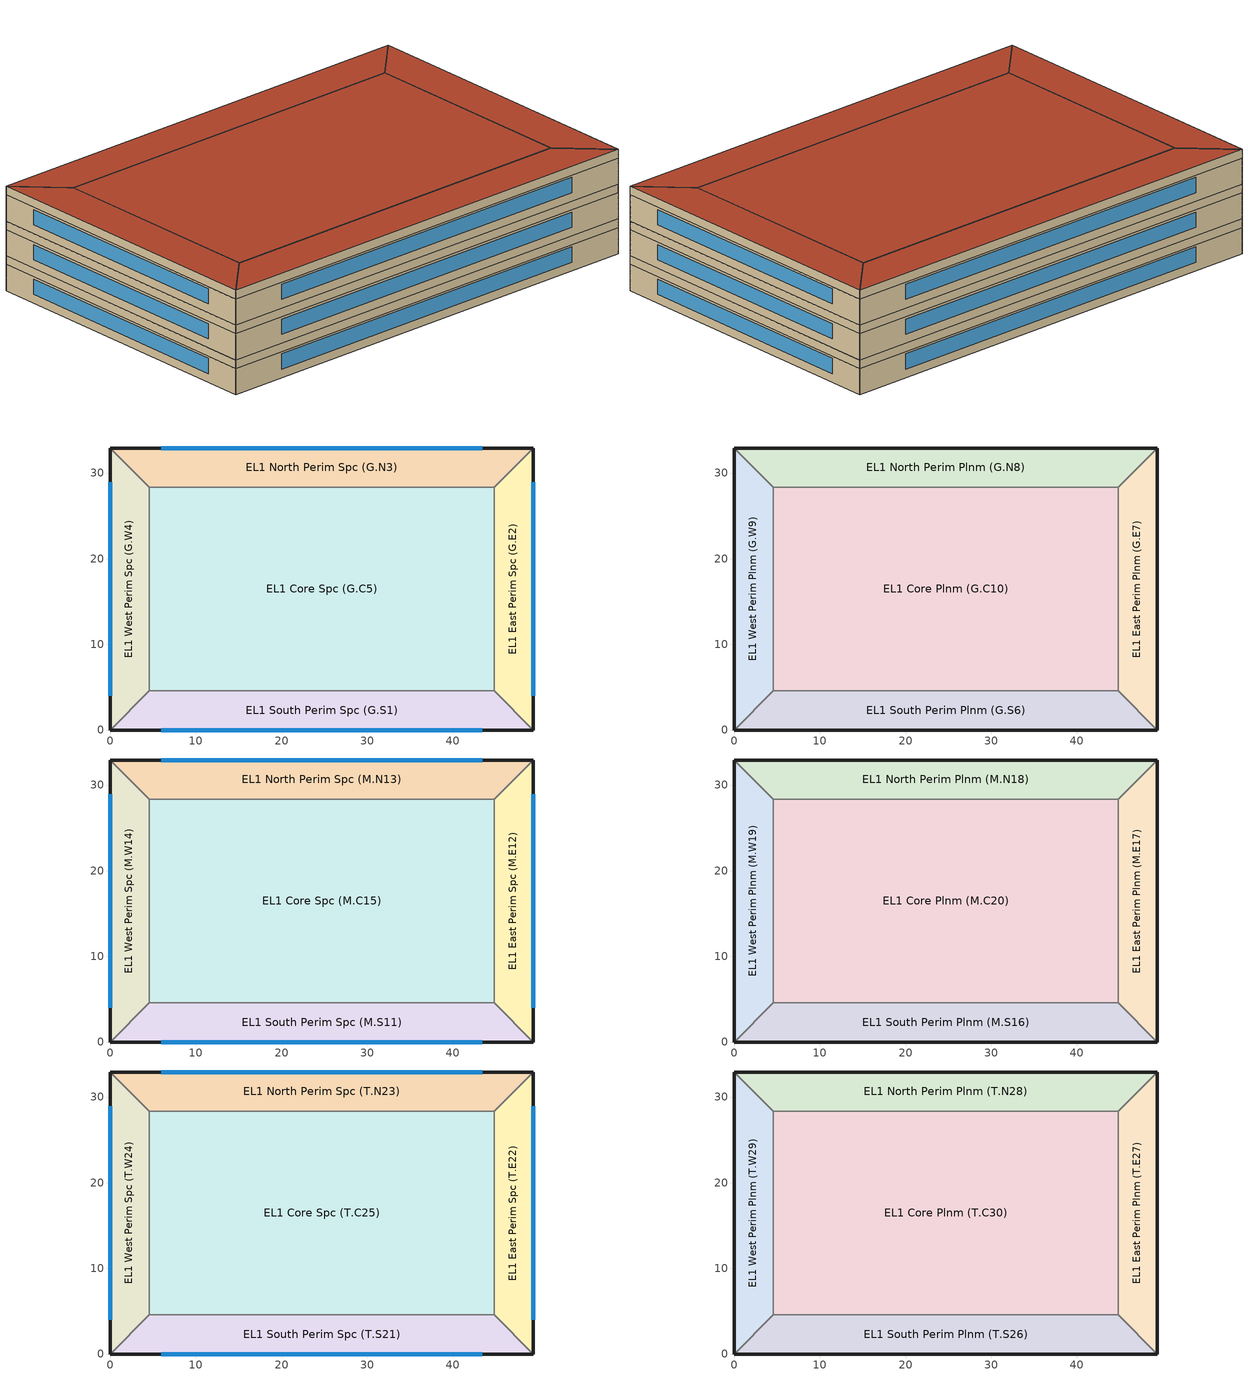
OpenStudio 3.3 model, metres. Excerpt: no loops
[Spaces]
EL1 South Perim Spc (G.S1)
 floor ground (Foundation F 126 Perim 4938 Area 20485): 44.81,4.57 49.38,0 0,0 4.57,4.57 z0
 wall outside: 0,0 49.38,0 z0:2.74
 wall to EL1 East Perim Spc (G.E2): 49.38,0 44.81,4.57 z0:2.74
 wall to EL1 Core Spc (G.C5): 44.81,4.57 4.57,4.57 z0:2.74
 wall to EL1 West Perim Spc (G.W4): 4.57,4.57 0,0 z0:2.74
 window: 5.96,0 43.42,0 z0.91:2.51
EL1 East Perim Spc (G.E2)
 floor ground (Foundation F 126 Perim 3292 Area 1296): 49.38,32.92 49.38,0 44.81,4.57 44.81,28.35 z0
 wall outside: 49.38,0 49.38,32.92 z0:2.74
 wall to EL1 North Perim Spc (G.N3): 49.38,32.92 44.81,28.35 z0:2.74
 wall to EL1 Core Spc (G.C5): 44.81,28.35 44.81,4.57 z0:2.74
 window: 49.38,3.97 49.38,28.95 z0.91:2.51
EL1 Core Spc (G.C5)
 floor ground (Foundation F 126 Perim 0 Area 95653): 44.81,28.35 44.81,4.57 4.57,4.57 4.57,28.35 z0
 wall to EL1 North Perim Spc (G.N3): 44.81,28.35 4.57,28.35 z0:2.74
 wall to EL1 West Perim Spc (G.W4): 4.57,28.35 4.57,4.57 z0:2.74
EL1 West Perim Spc (G.W4)
 floor ground (Foundation F 126 Perim 3292 Area 1296): 0,32.92 4.57,28.35 4.57,4.57 0,0 z0
 wall outside: 0,32.92 0,0 z0:2.74
 wall to EL1 North Perim Spc (G.N3): 4.57,28.35 0,32.92 z0:2.74
 window: 0,28.95 0,3.97 z0.91:2.51
EL1 North Perim Spc (G.N3)
 floor ground (Foundation F 126 Perim 4938 Area 20485): 49.38,32.92 44.81,28.35 4.57,28.35 0,32.92 z0
 wall outside: 49.38,32.92 0,32.92 z0:2.74
 window: 43.42,32.92 5.96,32.92 z0.91:2.51
EL1 South Perim Plnm (G.S6)
 floor to EL1 South Perim Spc (G.S1): 44.81,4.57 49.38,0 0,0 4.57,4.57 z2.74
 wall outside: 0,0 49.38,0 z2.74:3.66
 wall to EL1 East Perim Plnm (G.E7): 49.38,0 44.81,4.57 z2.74:3.66
 wall to EL1 Core Plnm (G.C10): 44.81,4.57 4.57,4.57 z2.74:3.66
 wall to EL1 West Perim Plnm (G.W9): 4.57,4.57 0,0 z2.74:3.66
EL1 East Perim Plnm (G.E7)
 floor to EL1 East Perim Spc (G.E2): 49.38,32.92 49.38,0 44.81,4.57 44.81,28.35 z2.74
 wall outside: 49.38,0 49.38,32.92 z2.74:3.66
 wall to EL1 North Perim Plnm (G.N8): 49.38,32.92 44.81,28.35 z2.74:3.66
 wall to EL1 Core Plnm (G.C10): 44.81,28.35 44.81,4.57 z2.74:3.66
EL1 North Perim Plnm (G.N8)
 floor to EL1 North Perim Spc (G.N3): 49.38,32.92 44.81,28.35 4.57,28.35 0,32.92 z2.74
 wall outside: 49.38,32.92 0,32.92 z2.74:3.66
 wall to EL1 West Perim Plnm (G.W9): 0,32.92 4.57,28.35 z2.74:3.66
 wall to EL1 Core Plnm (G.C10): 4.57,28.35 44.81,28.35 z2.74:3.66
EL1 West Perim Plnm (G.W9)
 floor to EL1 West Perim Spc (G.W4): 0,32.92 4.57,28.35 4.57,4.57 0,0 z2.74
 wall outside: 0,32.92 0,0 z2.74:3.66
 wall to EL1 Core Plnm (G.C10): 4.57,4.57 4.57,28.35 z2.74:3.66
EL1 Core Plnm (G.C10)
 floor to EL1 Core Spc (G.C5): 44.81,28.35 44.81,4.57 4.57,4.57 4.57,28.35 z2.74
EL1 South Perim Spc (M.S11)
 floor to EL1 South Perim Plnm (G.S6): 44.81,4.57 49.38,0 0,0 4.57,4.57 z3.66
 wall outside: 0,0 49.38,0 z3.66:6.4
 wall to EL1 East Perim Spc (M.E12): 49.38,0 44.81,4.57 z3.66:6.4
 wall to EL1 Core Spc (M.C15): 44.81,4.57 4.57,4.57 z3.66:6.4
 wall to EL1 West Perim Spc (M.W14): 4.57,4.57 0,0 z3.66:6.4
 window: 5.96,0 43.42,0 z4.57:6.16
EL1 East Perim Spc (M.E12)
 floor to EL1 East Perim Plnm (G.E7): 49.38,32.92 49.38,0 44.81,4.57 44.81,28.35 z3.66
 wall outside: 49.38,0 49.38,32.92 z3.66:6.4
 wall to EL1 North Perim Spc (M.N13): 49.38,32.92 44.81,28.35 z3.66:6.4
 wall to EL1 Core Spc (M.C15): 44.81,28.35 44.81,4.57 z3.66:6.4
 window: 49.38,3.97 49.38,28.95 z4.57:6.16
EL1 Core Spc (M.C15)
 floor to EL1 Core Plnm (G.C10): 44.81,28.35 44.81,4.57 4.57,4.57 4.57,28.35 z3.66
 wall to EL1 North Perim Spc (M.N13): 44.81,28.35 4.57,28.35 z3.66:6.4
 wall to EL1 West Perim Spc (M.W14): 4.57,28.35 4.57,4.57 z3.66:6.4
EL1 West Perim Spc (M.W14)
 floor to EL1 West Perim Plnm (G.W9): 0,32.92 4.57,28.35 4.57,4.57 0,0 z3.66
 wall outside: 0,32.92 0,0 z3.66:6.4
 wall to EL1 North Perim Spc (M.N13): 4.57,28.35 0,32.92 z3.66:6.4
 window: 0,28.95 0,3.97 z4.57:6.16
EL1 North Perim Spc (M.N13)
 floor to EL1 North Perim Plnm (G.N8): 49.38,32.92 44.81,28.35 4.57,28.35 0,32.92 z3.66
 wall outside: 49.38,32.92 0,32.92 z3.66:6.4
 window: 43.42,32.92 5.96,32.92 z4.57:6.16
EL1 South Perim Plnm (M.S16)
 floor to EL1 South Perim Spc (M.S11): 44.81,4.57 49.38,0 0,0 4.57,4.57 z6.4
 wall outside: 0,0 49.38,0 z6.4:7.32
 wall to EL1 East Perim Plnm (M.E17): 49.38,0 44.81,4.57 z6.4:7.32
 wall to EL1 Core Plnm (M.C20): 44.81,4.57 4.57,4.57 z6.4:7.32
 wall to EL1 West Perim Plnm (M.W19): 4.57,4.57 0,0 z6.4:7.32
EL1 East Perim Plnm (M.E17)
 floor to EL1 East Perim Spc (M.E12): 49.38,32.92 49.38,0 44.81,4.57 44.81,28.35 z6.4
 wall outside: 49.38,0 49.38,32.92 z6.4:7.32
 wall to EL1 North Perim Plnm (M.N18): 49.38,32.92 44.81,28.35 z6.4:7.32
 wall to EL1 Core Plnm (M.C20): 44.81,28.35 44.81,4.57 z6.4:7.32
EL1 North Perim Plnm (M.N18)
 floor to EL1 North Perim Spc (M.N13): 49.38,32.92 44.81,28.35 4.57,28.35 0,32.92 z6.4
 wall outside: 49.38,32.92 0,32.92 z6.4:7.32
 wall to EL1 West Perim Plnm (M.W19): 0,32.92 4.57,28.35 z6.4:7.32
 wall to EL1 Core Plnm (M.C20): 4.57,28.35 44.81,28.35 z6.4:7.32
EL1 West Perim Plnm (M.W19)
 floor to EL1 West Perim Spc (M.W14): 0,32.92 4.57,28.35 4.57,4.57 0,0 z6.4
 wall outside: 0,32.92 0,0 z6.4:7.32
 wall to EL1 Core Plnm (M.C20): 4.57,4.57 4.57,28.35 z6.4:7.32
EL1 Core Plnm (M.C20)
 floor to EL1 Core Spc (M.C15): 44.81,28.35 44.81,4.57 4.57,4.57 4.57,28.35 z6.4
EL1 South Perim Spc (T.S21)
 floor to EL1 South Perim Plnm (M.S16): 44.81,4.57 49.38,0 0,0 4.57,4.57 z7.32
 wall outside: 0,0 49.38,0 z7.32:10.06
 wall to EL1 East Perim Spc (T.E22): 49.38,0 44.81,4.57 z7.32:10.06
 wall to EL1 Core Spc (T.C25): 44.81,4.57 4.57,4.57 z7.32:10.06
 wall to EL1 West Perim Spc (T.W24): 4.57,4.57 0,0 z7.32:10.06
 window: 5.96,0 43.42,0 z8.23:9.82
EL1 East Perim Spc (T.E22)
 floor to EL1 East Perim Plnm (M.E17): 49.38,32.92 49.38,0 44.81,4.57 44.81,28.35 z7.32
 wall outside: 49.38,0 49.38,32.92 z7.32:10.06
 wall to EL1 North Perim Spc (T.N23): 49.38,32.92 44.81,28.35 z7.32:10.06
 wall to EL1 Core Spc (T.C25): 44.81,28.35 44.81,4.57 z7.32:10.06
 window: 49.38,3.97 49.38,28.95 z8.23:9.82
EL1 Core Spc (T.C25)
 floor to EL1 Core Plnm (M.C20): 44.81,28.35 44.81,4.57 4.57,4.57 4.57,28.35 z7.32
 wall to EL1 North Perim Spc (T.N23): 44.81,28.35 4.57,28.35 z7.32:10.06
 wall to EL1 West Perim Spc (T.W24): 4.57,28.35 4.57,4.57 z7.32:10.06
EL1 West Perim Spc (T.W24)
 floor to EL1 West Perim Plnm (M.W19): 0,32.92 4.57,28.35 4.57,4.57 0,0 z7.32
 wall outside: 0,32.92 0,0 z7.32:10.06
 wall to EL1 North Perim Spc (T.N23): 4.57,28.35 0,32.92 z7.32:10.06
 window: 0,28.95 0,3.97 z8.23:9.82
EL1 North Perim Spc (T.N23)
 floor to EL1 North Perim Plnm (M.N18): 49.38,32.92 44.81,28.35 4.57,28.35 0,32.92 z7.32
 wall outside: 49.38,32.92 0,32.92 z7.32:10.06
 window: 43.42,32.92 5.96,32.92 z8.23:9.82
EL1 South Perim Plnm (T.S26)
 floor to EL1 South Perim Spc (T.S21): 44.81,4.57 49.38,0 0,0 4.57,4.57 z10.06
 wall outside: 0,0 49.38,0 z10.06:10.97
 wall to EL1 East Perim Plnm (T.E27): 49.38,0 44.81,4.57 z10.06:10.97
 wall to EL1 Core Plnm (T.C30): 44.81,4.57 4.57,4.57 z10.06:10.97
 wall to EL1 West Perim Plnm (T.W29): 4.57,4.57 0,0 z10.06:10.97
 roof outside: 49.38,0 44.81,4.57 4.57,4.57 0,0 z10.97
EL1 East Perim Plnm (T.E27)
 floor to EL1 East Perim Spc (T.E22): 49.38,32.92 49.38,0 44.81,4.57 44.81,28.35 z10.06
 wall outside: 49.38,0 49.38,32.92 z10.06:10.97
 wall to EL1 North Perim Plnm (T.N28): 49.38,32.92 44.81,28.35 z10.06:10.97
 wall to EL1 Core Plnm (T.C30): 44.81,28.35 44.81,4.57 z10.06:10.97
 roof outside: 49.38,0 49.38,32.92 44.81,28.35 44.81,4.57 z10.97
EL1 North Perim Plnm (T.N28)
 floor to EL1 North Perim Spc (T.N23): 49.38,32.92 44.81,28.35 4.57,28.35 0,32.92 z10.06
 wall outside: 49.38,32.92 0,32.92 z10.06:10.97
 wall to EL1 West Perim Plnm (T.W29): 0,32.92 4.57,28.35 z10.06:10.97
 wall to EL1 Core Plnm (T.C30): 4.57,28.35 44.81,28.35 z10.06:10.97
 roof outside: 44.81,28.35 49.38,32.92 0,32.92 4.57,28.35 z10.97
EL1 West Perim Plnm (T.W29)
 floor to EL1 West Perim Spc (T.W24): 0,32.92 4.57,28.35 4.57,4.57 0,0 z10.06
 wall outside: 0,32.92 0,0 z10.06:10.97
 wall to EL1 Core Plnm (T.C30): 4.57,4.57 4.57,28.35 z10.06:10.97
 roof outside: 0,0 4.57,4.57 4.57,28.35 0,32.92 z10.97
EL1 Core Plnm (T.C30)
 floor to EL1 Core Spc (T.C25): 44.81,28.35 44.81,4.57 4.57,4.57 4.57,28.35 z10.06
 roof outside: 44.81,4.57 44.81,28.35 4.57,28.35 4.57,4.57 z10.97
[Site]
BURBANK-GLENDALE-PASADEN_-_USA: Latitude {deg}=34.2; Longitude {deg}=-118.35; Time Zone {hr}=-8; Elevation {m}=226; Terrain=City
[ClimateZones]
Climate Zone Institution Name 1=CEC; Climate Zone Document Name 1=California Climate Zone Descriptions; Climate Zone Document Year 1=1995; Climate Zone Value 1=9
[Building]
-OfL-CEC T24-CEC9 created: 2022-01-05 12:18:44 -0700: Default Construction Set=DEER 2015 - OfL - CEC T24-CEC9; Standards Number of Stories=3; Standards Number of Above Ground Stories=3; Standards Building Type=OfL
[Site:WaterMainsTemperature]
Calculation Method=Correlation; Annual Average Outdoor Air Temperature {C}=17.475; Maximum Difference In Monthly Average Outdoor Air Temperatures {deltaC}=10.8
[SizingPeriod:DesignDay] Barometric Pressure {Pa}=98651; Rain Indicator=No; Snow Indicator=No; Day of Month=21; Daylight Saving Time Indicator=No; Humidity Condition Type=Wetbulb; Dry-Bulb Temperature Range Modifier Type=DefaultMultipliers
Name | Maximum Dry-Bulb Temperature {C} | Daily Dry-Bulb Temperature Range {deltaC} | Wind Speed {m/s} | Wind Direction {deg} | Month | Day Type | Wetbulb or DewPoint at Maximum Dry-Bulb {C} | Solar Model Indicator | ASHRAE Clear Sky Optical Depth for Beam Irradiance | ASHRAE Clear Sky Optical Depth for Diffuse Irradiance | Sky Clearness
BURBANK-GLENDALE-PASSADE Ann Clg 0.4% Condns DB=>MCWB | 36.1 | 12.4 | 3.1 | 180 | 8 | SummerDesignDay | 20.3 | ASHRAETau | 0.436 | 2.104
BURBANK-GLENDALE-PASSADE Ann Htg 99.6% Condns DB | 4 | 0 | 0.9 | 0 | 1 | WinterDesignDay | 4 | ASHRAEClearSky |  |  | 0
BURBANK-GLENDALE-PASSADE AUG Clg 0.4% Condns DB=>MCWB | 38 | 12.4 | 3.1 | 180 | 8 | SummerDesignDay | 22.7 | ASHRAETau | 0.436 | 2.104
BURBANK-GLENDALE-PASSADE JUL Clg 0.4% Condns DB=>MCWB | 37.2 | 11.8 | 3 | 157 | 7 | SummerDesignDay | 23.7 | ASHRAETau | 0.451 | 2.039
[Site:GroundTemperature:FCfactorMethod]
January Ground Temperature {C}=18.7; February Ground Temperature {C}=13.8; March Ground Temperature {C}=12.9; April Ground Temperature {C}=12.8; May Ground Temperature {C}=13.3; June Ground Temperature {C}=14.5; July Ground Temperature {C}=14.9; August Ground Temperature {C}=18.4; September Ground Temperature {C}=20.4; October Ground Temperature {C}=22.8; November Ground Temperature {C}=23.6; December Ground Temperature {C}=23.6
[Material:NoMass] Roughness=Smooth; Thermal Absorptance=0.9; Solar Absorptance=0.7
Name | Thermal Resistance {m2-K/W} | Visible Absorptance
Typical Insulation R-14.63 | 2.57652 | 0.7
Typical Insulation R-25.13 | 4.42631 | 0.7
Typical Insulation | 0.0282222 | 0.7
Typical Carpet Pad | 0.21648 | 0.8
[Material]
Name | Roughness | Thickness {m} | Conductivity {W/m-K} | Density {kg/m3} | Specific Heat {J/kg-K} | Thermal Absorptance | Solar Absorptance | Visible Absorptance
G01 13mm gypsum board | Smooth | 0.0127 | 0.16 | 800 | 1090 | 0.9 | 0.7 | 0.5
6 in. Normalweight Concrete Floor | MediumRough | 0.1524 | 2.31 | 2322 | 832 | 0.9 | 0.7 | 0.7
25mm Stucco | Smooth | 0.0254 | 0.72 | 1856 | 840 | 0.9 | 0.7 | 0.7
5/8 in. Gypsum Board | MediumSmooth | 0.0159 | 0.16 | 800 | 1090 | 0.9 | 0.7 | 0.7
Roof Membrane | VeryRough | 0.0095 | 0.16 | 1121.29 | 1460 | 0.9 | 0.7 | 0.7
Metal Roof Surface; F08 Metal surface | Smooth | 0.0008 | 45.28 | 7824 | 500 | 0.9 | 0.7 | 0.7
8 in. Concrete Block Basement Wall | MediumRough | 0.2032 | 1.326 | 1842 | 912 | 0.9 | 0.7 | 0.7
G05 25mm wood | MediumSmooth | 0.0254 | 0.15 | 608 | 1630 | 0.9 | 0.5 | 0.5
Acoustic Tile - 1/2 in. | MediumSmooth | 0.0127 | 0.0576335 | 288.332 | 795.492 |  | 0 | 0
Std Wood 6inch | MediumSmooth | 0.15 | 0.12 | 540 | 1210 | 0.9 | 0.7 | 0.7
[Construction:FfactorGroundFloor] F-Factor {W/m-K}=1.26344
Name | Area {m2} | PerimeterExposed {m}
Foundation F 126 Perim 3292 Area 1296 | 129.6 | 32.9184
Foundation F 126 Perim 4938 Area 20485 | 204.851 | 49.3776
Foundation F 126 Perim 0 Area 95653 | 956.53 | 0
[DefaultConstructionSet]
Name | Default Exterior Surface Constructions | Default Interior Surface Constructions | Default Ground Contact Surface Constructions | Default Exterior SubSurface Constructions | Default Interior SubSurface Constructions | Interior Partition Construction
DEER 2015 - OfL - CEC T24-CEC9 | Default Surface Constructions 1 | Default Surface Constructions 2 | Default Surface Constructions 3 | Default Sub Surface Constructions 1 | Default Sub Surface Constructions 2 | Typical Interior Partition
DEER 2015 - Plenum - CEC T24-CEC9 | Default Surface Constructions 4 | Default Surface Constructions 5 | Default Surface Constructions 6 | Default Sub Surface Constructions 3 | Default Sub Surface Constructions 4
[DefaultSurfaceConstructions]
Name | Floor Construction | Wall Construction | Roof Ceiling Construction
Default Surface Constructions 1 | DEER Uncarpeted 6in Slab Floor | DEER Insulated Steel Framed Exterior Wall R-16.13 | DEER Mass Roof R-25.64
Default Surface Constructions 2 | DEER Carpeted 6in Slab Floor | Typical Interior Wall | DEER Carpeted 6in Slab Floor
Default Surface Constructions 3 | DEER Carpeted 6in Slab Floor | Typical Uninsulated Basement Mass Wall
Default Surface Constructions 4; Default Surface Constructions 6
Default Surface Constructions 5 | Plenum Acoustical Tile
[Construction]
DEER Uncarpeted 6in Slab Floor: Typical Insulation R-14.63, 6 in. Normalweight Concrete Floor
DEER Insulated Steel Framed Exterior Wall R-16.13: 25mm Stucco, 5/8 in. Gypsum Board, Typical Insulation R-14.63, 5/8 in. Gypsum Board
DEER Mass Roof R-25.64: Roof Membrane, Typical Insulation R-25.13, Metal Roof Surface
DEER Carpeted 6in Slab Floor: Typical Insulation, 6 in. Normalweight Concrete Floor, Typical Carpet Pad
Typical Interior Wall: G01 13mm gypsum board, G01 13mm gypsum board
Typical Uninsulated Basement Mass Wall: 8 in. Concrete Block Basement Wall
DEER Metal Framed Window U-0.77 SHGC 0.61: Simple Glazing U-1.23 SHGC 0.61
DEER Metal Framed Window U-0.77 SHGC 0.61 1: Simple Glazing U-1.23 SHGC 0.61 1
Typical Uninsulated Swinging Door: Typical Insulation
U 0.98 SHGC 0.68 Sgl Ref-B-H Clr 6mm: REF B CLEAR HI 6MM
Typical Insulated Metal Door: F08 Metal surface, Typical Insulation
DEER Skylight U-1.11 SHGC 0.57: Simple Glazing U-1.23 SHGC 0.57
Typical Interior Window: Clear 3mm
Typical Interior Door; Typical Interior Partition: G05 25mm wood
Plenum Acoustical Tile: Acoustic Tile - 1/2 in.
InteriorFurnishings: Std Wood 6inch
[DefaultSubSurfaceConstructions]
Name | Fixed Window Construction | Operable Window Construction | Door Construction | Glass Door Construction | Overhead Door Construction | Skylight Construction | Tubular Daylight Dome Construction | Tubular Daylight Diffuser Construction
Default Sub Surface Constructions 1 | DEER Metal Framed Window U-0.77 SHGC 0.61 | DEER Metal Framed Window U-0.77 SHGC 0.61 1 | Typical Uninsulated Swinging Door | U 0.98 SHGC 0.68 Sgl Ref-B-H Clr 6mm | Typical Insulated Metal Door | DEER Skylight U-1.11 SHGC 0.57 | Typical Interior Window | Typical Interior Window
Default Sub Surface Constructions 2 | Typical Interior Window | Typical Interior Window | Typical Interior Door
Default Sub Surface Constructions 3; Default Sub Surface Constructions 4
[WindowMaterial:SimpleGlazingSystem] U-Factor {W/m2-K}=7; Visible Transmittance=0.25
Name | Solar Heat Gain Coefficient
Simple Glazing U-1.23 SHGC 0.61; Simple Glazing U-1.23 SHGC 0.61 1 | 0.61
Simple Glazing U-1.23 SHGC 0.57 | 0.57
[WindowMaterial:Glazing] Optical Data Type=SpectralAverage; Infrared Transmittance at Normal Incidence=0; Front Side Infrared Hemispherical Emissivity=0.84; Conductivity {W/m-K}=0.9; Dirt Correction Factor for Solar and Visible Transmittance=1; Solar Diffusing=No
Name | Thickness {m} | Solar Transmittance at Normal Incidence | Front Side Solar Reflectance at Normal Incidence | Back Side Solar Reflectance at Normal Incidence | Visible Transmittance at Normal Incidence | Front Side Visible Reflectance at Normal Incidence | Back Side Visible Reflectance at Normal Incidence | Back Side Infrared Hemispherical Emissivity
REF B CLEAR HI 6MM | 0.006 | 0.24 | 0.16 | 0.32 | 0.3 | 0.16 | 0.29 | 0.6
Clear 3mm | 0.003 | 0.837 | 0.075 | 0.075 | 0.898 | 0.081 | 0.081 | 0.84
[BuildingStory]
EL1 Ground Flr; EL1 Mid Flrs; EL1 Top Flr
[Space]
Name | Space Type | Building Story | Thermal Zone | Part of Total Floor Area
EL1 South Perim Spc (G.S1) | LobbyWaiting | EL1 Ground Flr | EL1 South Perim Spc (G.S1) ZN
EL1 East Perim Spc (G.E2) | LobbyWaiting | EL1 Ground Flr | EL1 East Perim Spc (G.E2) ZN
EL1 North Perim Spc (G.N3) | LobbyWaiting | EL1 Ground Flr | EL1 North Perim Spc (G.N3) ZN
EL1 West Perim Spc (G.W4) | LobbyWaiting | EL1 Ground Flr | EL1 West Perim Spc (G.W4) ZN
EL1 Core Spc (G.C5) | MechElecRoom | EL1 Ground Flr | EL1 Core Spc (G.C5) ZN
EL1 South Perim Plnm (G.S6) | Plenum | EL1 Ground Flr | EL1 South Perim Plnm (G.S6) ZN | No
EL1 East Perim Plnm (G.E7) | Plenum | EL1 Ground Flr | EL1 East Perim Plnm (G.E7) ZN | No
EL1 North Perim Plnm (G.N8) | Plenum | EL1 Ground Flr | EL1 North Perim Plnm (G.N8) ZN | No
EL1 West Perim Plnm (G.W9) | Plenum | EL1 Ground Flr | EL1 West Perim Plnm (G.W9) ZN | No
EL1 Core Plnm (G.C10) | Plenum | EL1 Ground Flr | EL1 Core Plnm (G.C10) ZN | No
EL1 South Perim Spc (M.S11) | OfficeSmall | EL1 Mid Flrs | EL1 South Perim Spc (M.S11) ZN
EL1 East Perim Spc (M.E12) | OfficeSmall | EL1 Mid Flrs | EL1 East Perim Spc (M.E12) ZN
EL1 North Perim Spc (M.N13) | OfficeSmall | EL1 Mid Flrs | EL1 North Perim Spc (M.N13) ZN
EL1 West Perim Spc (M.W14) | OfficeSmall | EL1 Mid Flrs | EL1 West Perim Spc (M.W14) ZN
EL1 Core Spc (M.C15) | OfficeOpen | EL1 Mid Flrs | EL1 Core Spc (M.C15) ZN
EL1 South Perim Plnm (M.S16) | Plenum | EL1 Mid Flrs | EL1 South Perim Plnm (M.S16) ZN | No
EL1 East Perim Plnm (M.E17) | Plenum | EL1 Mid Flrs | EL1 East Perim Plnm (M.E17) ZN | No
EL1 North Perim Plnm (M.N18) | Plenum | EL1 Mid Flrs | EL1 North Perim Plnm (M.N18) ZN | No
EL1 West Perim Plnm (M.W19) | Plenum | EL1 Mid Flrs | EL1 West Perim Plnm (M.W19) ZN | No
EL1 Core Plnm (M.C20) | Plenum | EL1 Mid Flrs | EL1 Core Plnm (M.C20) ZN | No
EL1 South Perim Spc (T.S21) | OfficeSmall | EL1 Top Flr | EL1 South Perim Spc (T.S21) ZN
EL1 East Perim Spc (T.E22) | OfficeSmall | EL1 Top Flr | EL1 East Perim Spc (T.E22) ZN
EL1 North Perim Spc (T.N23) | OfficeSmall | EL1 Top Flr | EL1 North Perim Spc (T.N23) ZN
EL1 West Perim Spc (T.W24) | OfficeSmall | EL1 Top Flr | EL1 West Perim Spc (T.W24) ZN
EL1 Core Spc (T.C25) | OfficeOpen | EL1 Top Flr | EL1 Core Spc (T.C25) ZN
EL1 South Perim Plnm (T.S26) | Plenum | EL1 Top Flr | EL1 South Perim Plnm (T.S26) ZN | No
EL1 East Perim Plnm (T.E27) | Plenum | EL1 Top Flr | EL1 East Perim Plnm (T.E27) ZN | No
EL1 North Perim Plnm (T.N28) | Plenum | EL1 Top Flr | EL1 North Perim Plnm (T.N28) ZN | No
EL1 West Perim Plnm (T.W29) | Plenum | EL1 Top Flr | EL1 West Perim Plnm (T.W29) ZN | No
EL1 Core Plnm (T.C30) | Plenum | EL1 Top Flr | EL1 Core Plnm (T.C30) ZN | No
[SpaceType]
Name | Default Schedule Set | Design Specification Outdoor Air Object | Standards Building Type | Standards Space Type | Default Construction Set
LobbyWaiting | LobbyWaiting Schedule Set | LobbyWaiting Ventilation | OfL | LobbyWaiting
MechElecRoom | MechElecRoom Schedule Set | MechElecRoom Ventilation | OfL | MechElecRoom
OfficeOpen | OfficeOpen Schedule Set | OfficeOpen Ventilation | OfL | OfficeOpen
OfficeSmall | OfficeSmall Schedule Set | OfficeSmall Ventilation | OfL | OfficeSmall
Plenum | Plenum Schedule Set |  |  | Plenum | DEER 2015 - Plenum - CEC T24-CEC9
[People:Definition] Number of People Calculation Method=People/Area; Fraction Radiant=0.3
Name | People per Space Floor Area {person/m2}
LobbyWaiting People Definition; OfficeOpen People Definition | 0.0721182
MechElecRoom People Definition | 0.0236806
OfficeSmall People Definition | 0.0473612
[People] Work Efficiency Schedule=Work Efficiency Schedule; Clothing Insulation Schedule=Clothing Schedule; Air Velocity Schedule=Air Velocity Schedule; Multiplier=1
Name | People Definition | Space or SpaceType
LobbyWaiting People | LobbyWaiting People Definition | LobbyWaiting
MechElecRoom People | MechElecRoom People Definition | MechElecRoom
OfficeOpen People | OfficeOpen People Definition | OfficeOpen
OfficeSmall People | OfficeSmall People Definition | OfficeSmall
[Lights:Definition] Design Level Calculation Method=Watts/Area
Name | Watts per Space Floor Area {W/m2}
LobbyWaiting Lights Definition; OfficeSmall Lights Definition | 13.9931
MechElecRoom Lights Definition | 7.53474
OfficeOpen Lights Definition | 11.3021
[Lights] Fraction Replaceable=0
Name | Lights Definition | Space or SpaceType
LobbyWaiting Lights | LobbyWaiting Lights Definition | LobbyWaiting
MechElecRoom Lights | MechElecRoom Lights Definition | MechElecRoom
OfficeOpen Lights | OfficeOpen Lights Definition | OfficeOpen
OfficeSmall Lights | OfficeSmall Lights Definition | OfficeSmall
[ElectricEquipment:Definition] Design Level Calculation Method=Watts/Area; Fraction Latent=0; Fraction Radiant=0.5; Fraction Lost=0
Name | Watts per Space Floor Area {W/m2}
LobbyWaiting Elec Equip Definition | 5.38196
MechElecRoom Elec Equip Definition | 2.15278
OfficeOpen Elec Equip Definition; OfficeSmall Elec Equip Definition | 16.1459
[ElectricEquipment]
Name | Electric Equipment Definition | Space or SpaceType
LobbyWaiting Elec Equip | LobbyWaiting Elec Equip Definition | LobbyWaiting
MechElecRoom Elec Equip | MechElecRoom Elec Equip Definition | MechElecRoom
OfficeOpen Elec Equip | OfficeOpen Elec Equip Definition | OfficeOpen
OfficeSmall Elec Equip | OfficeSmall Elec Equip Definition | OfficeSmall
[DesignSpecification:OutdoorAir] Outdoor Air Method=Sum
Name | Outdoor Air Flow per Floor Area {m3/s-m2}
LobbyWaiting Ventilation | 0.000508
MechElecRoom Ventilation | 0.000254
OfficeOpen Ventilation | 0.0006604
OfficeSmall Ventilation | 0.0004572
[DefaultScheduleSet]
Name | Number of People Schedule | People Activity Level Schedule | Lighting Schedule | Electric Equipment Schedule | Infiltration Schedule
LobbyWaiting Schedule Set | D_OfL_All_Occup_Yr | DEER Activity 147W/person | D17_OfL_LobWt_LF_Yr | D_OfL_All_Misc_Yr | D_OfL_All_C_Inf_Yr
MechElecRoom Schedule Set | D_OfL_All_Occup_Yr | DEER Activity 147W/person | D17_OfL_Mech_LF_Yr | D_OfL_All_Misc_Yr | D_OfL_All_C_Inf_Yr
OfficeOpen Schedule Set | D_OfL_All_Occup_Yr | DEER Activity 132W/person | D17_OfL_OffOpn_LF_Yr | D_OfL_All_Misc_Yr | D_OfL_All_C_Inf_Yr
OfficeSmall Schedule Set | D_OfL_All_Occup_Yr | DEER Activity 132W/person | D17_OfL_OffSm_LF_Yr | D_OfL_All_Misc_Yr | D_OfL_All_C_Inf_Yr
Plenum Schedule Set
[ThermostatSetpoint:DualSetpoint]
Name | Heating Setpoint Temperature Schedule | Cooling Setpoint Temperature Schedule
Plenum Thermostat 1; Plenum Thermostat 2; Plenum Thermostat 3; Plenum Thermostat 4; Plenum Thermostat 5; Plenum Thermostat 6; Plenum Thermostat 7; Plenum Thermostat 8; Plenum Thermostat 9; Plenum Thermostat 10; Plenum Thermostat 11; Plenum Thermostat 12; Plenum Thermostat 13; Plenum Thermostat 14; Plenum Thermostat 15
MechElecRoom Thermostat 1; OfficeOpen Thermostat 1; OfficeOpen Thermostat 2; LobbyWaiting Thermostat 1; OfficeSmall Thermostat 1; OfficeSmall Thermostat 2; LobbyWaiting Thermostat 2; OfficeSmall Thermostat 3; OfficeSmall Thermostat 4; LobbyWaiting Thermostat 3; OfficeSmall Thermostat 5; OfficeSmall Thermostat 6; LobbyWaiting Thermostat 4; OfficeSmall Thermostat 7; OfficeSmall Thermostat 8 | D_OfL_All_HTemp_Yr | D_OfL_All_CTemp_Yr
[SpaceInfiltration:DesignFlowRate] Schedule=Always On Discrete; Design Flow Rate Calculation Method=Flow/ExteriorArea; Constant Term Coefficient=0; Temperature Term Coefficient=0; Velocity Term Coefficient=0.224; Velocity Squared Term Coefficient=0
Name | Space or SpaceType | Flow per Exterior Surface Area {m3/s-m2}
EL1 East Perim Plnm (G.E7) Infiltration | EL1 East Perim Plnm (G.E7) | 0.000193256
EL1 East Perim Plnm (M.E17) Infiltration | EL1 East Perim Plnm (M.E17) | 0.000193256
EL1 East Perim Plnm (T.E27) Infiltration | EL1 East Perim Plnm (T.E27) | 3.64253e-05
EL1 East Perim Spc (G.E2) Infiltration | EL1 East Perim Spc (G.E2) | 0.000193256
EL1 East Perim Spc (M.E12) Infiltration | EL1 East Perim Spc (M.E12) | 0.000193256
EL1 East Perim Spc (T.E22) Infiltration | EL1 East Perim Spc (T.E22) | 0.000193256
EL1 North Perim Plnm (G.N8) Infiltration | EL1 North Perim Plnm (G.N8) | 0.000193256
EL1 North Perim Plnm (M.N18) Infiltration | EL1 North Perim Plnm (M.N18) | 0.000193256
EL1 North Perim Plnm (T.N28) Infiltration | EL1 North Perim Plnm (T.N28) | 3.49025e-05
EL1 North Perim Spc (G.N3) Infiltration | EL1 North Perim Spc (G.N3) | 0.000193256
EL1 North Perim Spc (M.N13) Infiltration | EL1 North Perim Spc (M.N13) | 0.000193256
EL1 North Perim Spc (T.N23) Infiltration | EL1 North Perim Spc (T.N23) | 0.000193256
EL1 South Perim Plnm (G.S6) Infiltration | EL1 South Perim Plnm (G.S6) | 0.000193256
EL1 South Perim Plnm (M.S16) Infiltration | EL1 South Perim Plnm (M.S16) | 0.000193256
EL1 South Perim Plnm (T.S26) Infiltration | EL1 South Perim Plnm (T.S26) | 3.49025e-05
EL1 South Perim Spc (G.S1) Infiltration | EL1 South Perim Spc (G.S1) | 0.000193256
EL1 South Perim Spc (M.S11) Infiltration | EL1 South Perim Spc (M.S11) | 0.000193256
EL1 South Perim Spc (T.S21) Infiltration | EL1 South Perim Spc (T.S21) | 0.000193256
EL1 West Perim Plnm (G.W9) Infiltration | EL1 West Perim Plnm (G.W9) | 0.000193256
EL1 West Perim Plnm (M.W19) Infiltration | EL1 West Perim Plnm (M.W19) | 0.000193256
EL1 West Perim Plnm (T.W29) Infiltration | EL1 West Perim Plnm (T.W29) | 3.64253e-05
EL1 West Perim Spc (G.W4) Infiltration | EL1 West Perim Spc (G.W4) | 0.000193256
EL1 West Perim Spc (M.W14) Infiltration | EL1 West Perim Spc (M.W14) | 0.000193256
EL1 West Perim Spc (T.W24) Infiltration | EL1 West Perim Spc (T.W24) | 0.000193256
[ThermalZone] Use Ideal Air Loads=No
Name | Thermostat | Multiplier
EL1 Core Plnm (G.C10) ZN | Plenum Thermostat 1
EL1 Core Plnm (M.C20) ZN | Plenum Thermostat 2 | 8
EL1 Core Plnm (T.C30) ZN | Plenum Thermostat 3
EL1 Core Spc (G.C5) ZN | MechElecRoom Thermostat 1
EL1 Core Spc (M.C15) ZN | OfficeOpen Thermostat 1 | 8
EL1 Core Spc (T.C25) ZN | OfficeOpen Thermostat 2
EL1 East Perim Plnm (G.E7) ZN | Plenum Thermostat 4
EL1 East Perim Plnm (M.E17) ZN | Plenum Thermostat 5 | 8
EL1 East Perim Plnm (T.E27) ZN | Plenum Thermostat 6
EL1 East Perim Spc (G.E2) ZN | LobbyWaiting Thermostat 1
EL1 East Perim Spc (M.E12) ZN | OfficeSmall Thermostat 1 | 8
EL1 East Perim Spc (T.E22) ZN | OfficeSmall Thermostat 2
EL1 North Perim Plnm (G.N8) ZN | Plenum Thermostat 7
EL1 North Perim Plnm (M.N18) ZN | Plenum Thermostat 8 | 8
EL1 North Perim Plnm (T.N28) ZN | Plenum Thermostat 9
EL1 North Perim Spc (G.N3) ZN | LobbyWaiting Thermostat 2
EL1 North Perim Spc (M.N13) ZN | OfficeSmall Thermostat 3 | 8
EL1 North Perim Spc (T.N23) ZN | OfficeSmall Thermostat 4
EL1 South Perim Plnm (G.S6) ZN | Plenum Thermostat 10
EL1 South Perim Plnm (M.S16) ZN | Plenum Thermostat 11 | 8
EL1 South Perim Plnm (T.S26) ZN | Plenum Thermostat 12
EL1 South Perim Spc (G.S1) ZN | LobbyWaiting Thermostat 3
EL1 South Perim Spc (M.S11) ZN | OfficeSmall Thermostat 5 | 8
EL1 South Perim Spc (T.S21) ZN | OfficeSmall Thermostat 6
EL1 West Perim Plnm (G.W9) ZN | Plenum Thermostat 13
EL1 West Perim Plnm (M.W19) ZN | Plenum Thermostat 14 | 8
EL1 West Perim Plnm (T.W29) ZN | Plenum Thermostat 15
EL1 West Perim Spc (G.W4) ZN | LobbyWaiting Thermostat 4
EL1 West Perim Spc (M.W14) ZN | OfficeSmall Thermostat 7 | 8
EL1 West Perim Spc (T.W24) ZN | OfficeSmall Thermostat 8
[Sizing:Zone] Zone Cooling Design Supply Air Temperature Input Method=SupplyAirTemperature; Zone Cooling Design Supply Air Temperature {C}=14; Zone Cooling Design Supply Air Temperature Difference {deltaC}=11.11; Zone Heating Design Supply Air Temperature Input Method=SupplyAirTemperature; Zone Heating Design Supply Air Temperature {C}=40; Zone Heating Design Supply Air Temperature Difference {deltaC}=11.11; Zone Cooling Design Supply Air Humidity Ratio {kg-H2O/kg-air}=0.0085; Zone Heating Design Supply Air Humidity Ratio {kg-H2O/kg-air}=0.008; Cooling Design Air Flow Method=DesignDay; Heating Design Air Flow Method=DesignDay; Account for Dedicated Outdoor Air System=No; Dedicated Outdoor Air System Control Strategy=NeutralSupplyAir; Dedicated Outdoor Air Low Setpoint Temperature for Design {C}=autosize; Dedicated Outdoor Air High Setpoint Temperature for Design {C}=autosize
EL1 Core Plnm (G.C10) ZN; EL1 Core Plnm (M.C20) ZN; EL1 Core Plnm (T.C30) ZN; EL1 East Perim Plnm (G.E7) ZN; EL1 East Perim Plnm (M.E17) ZN; EL1 East Perim Plnm (T.E27) ZN; EL1 North Perim Plnm (G.N8) ZN; EL1 North Perim Plnm (M.N18) ZN; EL1 North Perim Plnm (T.N28) ZN; EL1 South Perim Plnm (G.S6) ZN; EL1 South Perim Plnm (M.S16) ZN; EL1 South Perim Plnm (T.S26) ZN; EL1 West Perim Plnm (G.W9) ZN; EL1 West Perim Plnm (M.W19) ZN; EL1 West Perim Plnm (T.W29) ZN
[AvailabilityManager:NightCycle] Applicability Schedule=Always On Discrete; Control Type=CycleOnAny; Thermostat Tolerance {deltaC}=1; Cycling Run Time {s}=1800
Availability Manager Night Cycle 1; Availability Manager Night Cycle 2; Availability Manager Night Cycle 3; Availability Manager Night Cycle 4; Availability Manager Night Cycle 5; Availability Manager Night Cycle 6; Availability Manager Night Cycle 7; Availability Manager Night Cycle 8; Availability Manager Night Cycle 9; Availability Manager Night Cycle 10; Availability Manager Night Cycle 11; Availability Manager Night Cycle 12; Availability Manager Night Cycle 13; Availability Manager Night Cycle 14; Availability Manager Night Cycle 15
[InternalMass:Definition]
Internal Mass Definition 1: Construction=InteriorFurnishings; Design Level Calculation Method=SurfaceArea/Area; Surface Area per Space Floor Area=2
[InternalMass] Internal Mass Definition=Internal Mass Definition 1; Multiplier=1
Name | Space or SpaceType
EL1 Core Plnm (T.C30) Mass | EL1 Core Plnm (T.C30)
EL1 West Perim Plnm (T.W29) Mass | EL1 West Perim Plnm (T.W29)
EL1 North Perim Plnm (T.N28) Mass | EL1 North Perim Plnm (T.N28)
EL1 Core Spc (T.C25) Mass | EL1 Core Spc (T.C25)
EL1 North Perim Spc (T.N23) Mass | EL1 North Perim Spc (T.N23)
EL1 Core Plnm (M.C20) Mass | EL1 Core Plnm (M.C20)
EL1 South Perim Plnm (T.S26) Mass | EL1 South Perim Plnm (T.S26)
EL1 West Perim Plnm (M.W19) Mass | EL1 West Perim Plnm (M.W19)
EL1 West Perim Spc (T.W24) Mass | EL1 West Perim Spc (T.W24)
EL1 East Perim Plnm (M.E17) Mass | EL1 East Perim Plnm (M.E17)
EL1 West Perim Spc (G.W4) Mass | EL1 West Perim Spc (G.W4)
EL1 North Perim Spc (G.N3) Mass | EL1 North Perim Spc (G.N3)
EL1 West Perim Plnm (G.W9) Mass | EL1 West Perim Plnm (G.W9)
EL1 South Perim Plnm (M.S16) Mass | EL1 South Perim Plnm (M.S16)
EL1 South Perim Plnm (G.S6) Mass | EL1 South Perim Plnm (G.S6)
EL1 Core Spc (G.C5) Mass | EL1 Core Spc (G.C5)
EL1 South Perim Spc (G.S1) Mass | EL1 South Perim Spc (G.S1)
EL1 South Perim Spc (M.S11) Mass | EL1 South Perim Spc (M.S11)
EL1 Core Spc (M.C15) Mass | EL1 Core Spc (M.C15)
EL1 South Perim Spc (T.S21) Mass | EL1 South Perim Spc (T.S21)
EL1 East Perim Spc (G.E2) Mass | EL1 East Perim Spc (G.E2)
EL1 East Perim Plnm (G.E7) Mass | EL1 East Perim Plnm (G.E7)
EL1 East Perim Plnm (T.E27) Mass | EL1 East Perim Plnm (T.E27)
EL1 North Perim Spc (M.N13) Mass | EL1 North Perim Spc (M.N13)
EL1 North Perim Plnm (G.N8) Mass | EL1 North Perim Plnm (G.N8)
EL1 North Perim Plnm (M.N18) Mass | EL1 North Perim Plnm (M.N18)
EL1 East Perim Spc (M.E12) Mass | EL1 East Perim Spc (M.E12)
EL1 East Perim Spc (T.E22) Mass | EL1 East Perim Spc (T.E22)
EL1 Core Plnm (G.C10) Mass | EL1 Core Plnm (G.C10)
EL1 West Perim Spc (M.W14) Mass | EL1 West Perim Spc (M.W14)
[EnergyManagementSystem:Sensor] Output Variable or Output Meter Index Key=Environment; Output Variable or Output Meter=Site Outdoor Air Drybulb Temperature
OAT; OAT_1; OAT_2; OAT_3; OAT_4
[EnergyManagementSystem:Actuator] Actuated Component Type=Schedule:Year; Actuated Component Control Type=Schedule Value
Name | Actuated Component
EL1CoreSpcMC15ZNEL1Sys1PVVTMC15HtgSch0; EL1EastPerimSpcME12ZNEL1Sys1PVVTME12HtgSch0; EL1NorthPerimSpcMN13ZNEL1Sys1PVVTMN13HtgSch0; EL1SouthPerimSpcMS11ZNEL1Sys1PVVTMS11HtgSch0; EL1WestPerimSpcMW14ZNEL1Sys1PVVTMW14HtgSch0 | D_OfL_All_HTemp_Yr
EL1CoreSpcMC15ZNEL1Sys1PVVTMC15ClgSch0; EL1EastPerimSpcME12ZNEL1Sys1PVVTME12ClgSch0; EL1NorthPerimSpcMN13ZNEL1Sys1PVVTMN13ClgSch0; EL1SouthPerimSpcMS11ZNEL1Sys1PVVTMS11ClgSch0; EL1WestPerimSpcMW14ZNEL1Sys1PVVTMW14ClgSch0 | D_OfL_All_CTemp_Yr
[EnergyManagementSystem:Program]
EL1CoreSpcMC15ZNEL1Sys1PVVTMC15OptimumStartProg0: IF DaylightSavings==0 && DayOfWeek>1 && Hour==5 && OAT<23.9 && OAT>1.7; SET EL1CoreSpcMC15ZNEL1Sys1PVVTMC15ClgSch0 = 29.4; SET EL1CoreSpcMC15ZNEL1Sys1PVVTMC15HtgSch0 = 15.6; ELSEIF DaylightSavings==0 && DayOfWeek==1 && Hour==7 && OAT<23.9 && OAT>1.7; SET EL1CoreSpcMC15ZNEL1Sys1PVVTMC15ClgSch0 = 29.4; SET EL1CoreSpcMC15ZNEL1Sys1PVVTMC15HtgSch0 = 15.6; ELSEIF DaylightSavings==1 && DayOfWeek>1 && Hour==4 && OAT<23.9 && OAT>1.7; SET EL1CoreSpcMC15ZNEL1Sys1PVVTMC15ClgSch0 = 29.4; SET EL1CoreSpcMC15ZNEL1Sys1PVVTMC15HtgSch0 = 15.6; ELSEIF DaylightSavings==1 && DayOfWeek==1 && Hour==6 && OAT<23.9 && OAT>1.7; SET EL1CoreSpcMC15ZNEL1Sys1PVVTMC15ClgSch0 = 29.4; SET EL1CoreSpcMC15ZNEL1Sys1PVVTMC15HtgSch0 = 15.6; ELSE; SET EL1CoreSpcMC15ZNEL1Sys1PVVTMC15ClgSch0 = NULL; SET EL1CoreSpcMC15ZNEL1Sys1PVVTMC15HtgSch0 = NULL; ENDIF
EL1EastPerimSpcME12ZNEL1Sys1PVVTME12OptimumStartProg0: IF DaylightSavings==0 && DayOfWeek>1 && Hour==5 && OAT_1<23.9 && OAT_1>1.7; SET EL1EastPerimSpcME12ZNEL1Sys1PVVTME12ClgSch0 = 29.4; SET EL1EastPerimSpcME12ZNEL1Sys1PVVTME12HtgSch0 = 15.6; ELSEIF DaylightSavings==0 && DayOfWeek==1 && Hour==7 && OAT_1<23.9 && OAT_1>1.7; SET EL1EastPerimSpcME12ZNEL1Sys1PVVTME12ClgSch0 = 29.4; SET EL1EastPerimSpcME12ZNEL1Sys1PVVTME12HtgSch0 = 15.6; ELSEIF DaylightSavings==1 && DayOfWeek>1 && Hour==4 && OAT_1<23.9 && OAT_1>1.7; SET EL1EastPerimSpcME12ZNEL1Sys1PVVTME12ClgSch0 = 29.4; SET EL1EastPerimSpcME12ZNEL1Sys1PVVTME12HtgSch0 = 15.6; ELSEIF DaylightSavings==1 && DayOfWeek==1 && Hour==6 && OAT_1<23.9 && OAT_1>1.7; SET EL1EastPerimSpcME12ZNEL1Sys1PVVTME12ClgSch0 = 29.4; SET EL1EastPerimSpcME12ZNEL1Sys1PVVTME12HtgSch0 = 15.6; ELSE; SET EL1EastPerimSpcME12ZNEL1Sys1PVVTME12ClgSch0 = NULL; SET EL1EastPerimSpcME12ZNEL1Sys1PVVTME12HtgSch0 = NULL; ENDIF
[Schedule:Constant]
Always On Discrete: Value=1
[Schedule:Ruleset]
Name | Default Day Schedule | Summer Design Day Schedule | Winter Design Day Schedule
Clothing Schedule | Clothing Schedule Default Winter Clothes
Air Velocity Schedule | Air Velocity Schedule Default
Work Efficiency Schedule | Work Efficiency Schedule Default
D_OfL_All_Occup_Yr | D_OfL_All_Occup_Yr Default | D_OfL_All_Occup_Yr Summer Design Day | D_OfL_All_Occup_Yr Winter Design Day
DEER Activity 147W/person | DEER Activity 147W/person Default | DEER Activity 147W/person Summer Design Day | DEER Activity 147W/person Winter Design Day
D17_OfL_LobWt_LF_Yr | D17_OfL_LobWt_LF_Yr Default | D17_OfL_LobWt_LF_Yr Summer Design Day | D17_OfL_LobWt_LF_Yr Winter Design Day
D_OfL_All_Misc_Yr | D_OfL_All_Misc_Yr Default | D_OfL_All_Misc_Yr Summer Design Day | D_OfL_All_Misc_Yr Winter Design Day
D_OfL_All_C_Inf_Yr | D_OfL_All_C_Inf_Yr Default | D_OfL_All_C_Inf_Yr Summer Design Day | D_OfL_All_C_Inf_Yr Winter Design Day
D_OfL_All_HTemp_Yr | D_OfL_All_HTemp_Yr Default | D_OfL_All_HTemp_Yr Summer Design Day | D_OfL_All_HTemp_Yr Winter Design Day
D_OfL_All_CTemp_Yr | D_OfL_All_CTemp_Yr Default | D_OfL_All_CTemp_Yr Summer Design Day | D_OfL_All_CTemp_Yr Winter Design Day
D17_OfL_Mech_LF_Yr | D17_OfL_Mech_LF_Yr Default | D17_OfL_Mech_LF_Yr Summer Design Day | D17_OfL_Mech_LF_Yr Winter Design Day
DEER Activity 132W/person | DEER Activity 132W/person Default | DEER Activity 132W/person Summer Design Day | DEER Activity 132W/person Winter Design Day
D17_OfL_OffOpn_LF_Yr | D17_OfL_OffOpn_LF_Yr Default | D17_OfL_OffOpn_LF_Yr Summer Design Day | D17_OfL_OffOpn_LF_Yr Winter Design Day
D17_OfL_OffSm_LF_Yr | D17_OfL_OffSm_LF_Yr Default | D17_OfL_OffSm_LF_Yr Summer Design Day | D17_OfL_OffSm_LF_Yr Winter Design Day
[Schedule:Day]
Clothing Schedule Default Winter Clothes; D_OfL_All_Occup_Yr Summer Design Day; D17_OfL_LobWt_LF_Yr Summer Design Day; D_OfL_All_Misc_Yr Summer Design Day; D_OfL_All_C_Inf_Yr Sun Day; D17_OfL_Mech_LF_Yr Summer Design Day; D17_OfL_OffOpn_LF_Yr Summer Design Day; D17_OfL_OffSm_LF_Yr Summer Design Day: 24, 0, 1
Clothing Schedule Summer Clothes: 24, 0, 0.5
Air Velocity Schedule Default: 24, 0, 0.2
Work Efficiency Schedule Default; D_OfL_All_Occup_Yr Sun Day; D_OfL_All_Occup_Yr Winter Design Day; D17_OfL_LobWt_LF_Yr Winter Design Day; D_OfL_All_Misc_Yr Winter Design Day; D17_OfL_Mech_LF_Yr Winter Design Day; D17_OfL_OffOpn_LF_Yr Winter Design Day; D17_OfL_OffSm_LF_Yr Winter Design Day: 24, 0, 0
D_OfL_All_Occup_Yr Default; D_OfL_All_Occup_Yr Default|Wkdy Day: 7, 0, 0, 8, 0, 0.3, 11, 0, 1, 12, 0, 0.8, 13, 0, 0.4, 14, 0, 0.8, 17, 0, 1, 18, 0, 0.3, 21, 0, 0.1, 24, 0, 0.05
D_OfL_All_Occup_Yr Sat Day: 7, 0, 0, 8, 0, 0.09, 11, 0, 0.3, 12, 0, 0.24, 13, 0, 0.12, 14, 0, 0.24, 17, 0, 0.3, 24, 0, 0
DEER Activity 147W/person Default; DEER Activity 147W/person Winter Design Day; DEER Activity 147W/person Summer Design Day: 24, 0, 147
D17_OfL_LobWt_LF_Yr Default; D17_OfL_LobWt_LF_Yr Default|Wkdy Day; D17_OfL_Mech_LF_Yr Default; D17_OfL_Mech_LF_Yr Default|Wkdy Day; D17_OfL_OffOpn_LF_Yr Default; D17_OfL_OffOpn_LF_Yr Default|Wkdy Day; D17_OfL_OffSm_LF_Yr Default; D17_OfL_OffSm_LF_Yr Default|Wkdy Day: 4, 0, 0.055, 5, 0, 0.11, 6, 0, 0.18, 7, 0, 0.28, 8, 0, 0.45, 9, 0, 0.7, 16, 0, 0.73, 17, 0, 0.67, 18, 0, 0.57, 19, 0, 0.43, 20, 0, 0.3, 21, 0, 0.2, 22, 0, 0.15, 24, 0, 0.1
D17_OfL_LobWt_LF_Yr Wknd Day; D17_OfL_Mech_LF_Yr Wknd Day; D17_OfL_OffOpn_LF_Yr Wknd Day; D17_OfL_OffSm_LF_Yr Wknd Day: 7, 0, 0.05, 8, 0, 0.2147, 17, 0, 0.25, 24, 0, 0.05
D_OfL_All_Misc_Yr Default; D_OfL_All_Misc_Yr Default|Wkdy Day: 7, 0, 0.3, 8, 0, 0.8, 10, 0, 0.9, 12, 0, 0.95, 14, 0, 0.8, 16, 0, 0.9, 17, 0, 0.95, 18, 0, 0.8, 19, 0, 0.7, 20, 0, 0.6, 21, 0, 0.4, 24, 0, 0.3
D_OfL_All_Misc_Yr Sat Day: 7, 0, 0.3, 8, 0, 0.4, 10, 0, 0.45, 12, 0, 0.475, 14, 0, 0.4, 16, 0, 0.45, 17, 0, 0.475, 24, 0, 0.3
D_OfL_All_Misc_Yr Sun Day: 24, 0, 0.3
D_OfL_All_C_Inf_Yr Default; D_OfL_All_C_Inf_Yr Default|Wkdy Day; D_OfL_All_C_Inf_Yr Sat Day; D_OfL_All_C_Inf_Yr Summer Design Day; D_OfL_All_C_Inf_Yr Winter Design Day: 7, 0, 1, 18, 0, 0.5, 24, 0, 1
D_OfL_All_HTemp_Yr Default; D_OfL_All_HTemp_Yr Default|Wkdy Day; D_OfL_All_HTemp_Yr Sat Day; D_OfL_All_HTemp_Yr Summer Design Day; D_OfL_All_HTemp_Yr Winter Design Day: 7, 0, 17.8, 18, 0, 21.1, 24, 0, 17.8
D_OfL_All_HTemp_Yr Sun Day: 24, 0, 17.8
D_OfL_All_CTemp_Yr Default; D_OfL_All_CTemp_Yr Default|Wkdy Day; D_OfL_All_CTemp_Yr Sat Day; D_OfL_All_CTemp_Yr Summer Design Day; D_OfL_All_CTemp_Yr Winter Design Day: 7, 0, 27.8, 18, 0, 24.4, 24, 0, 27.8
D_OfL_All_CTemp_Yr Sun Day: 24, 0, 27.8
DEER Activity 132W/person Default; DEER Activity 132W/person Winter Design Day; DEER Activity 132W/person Summer Design Day: 24, 0, 132
[Schedule:Rule] Date Specification Type=DateRange; Start Day=1
Name | Schedule Ruleset | Rule Order | Day Schedule | Start Month | End Month | End Day | Apply Monday | Apply Tuesday | Apply Wednesday | Apply Thursday | Apply Friday | Apply Saturday | Apply Sunday
Schedule Rule 1 | Clothing Schedule | 0 | Clothing Schedule Summer Clothes | 5 | 9 | 30
Schedule Rule 2 | D_OfL_All_Occup_Yr | 2 | D_OfL_All_Occup_Yr Default|Wkdy Day | 1 | 12 | 31 | Yes | Yes | Yes | Yes | Yes
Schedule Rule 3 | D_OfL_All_Occup_Yr | 1 | D_OfL_All_Occup_Yr Sat Day | 1 | 12 | 31 |  |  |  |  |  | Yes
Schedule Rule 4 | D_OfL_All_Occup_Yr | 0 | D_OfL_All_Occup_Yr Sun Day | 1 | 12 | 31 |  |  |  |  |  |  | Yes
Schedule Rule 5 | D17_OfL_LobWt_LF_Yr | 1 | D17_OfL_LobWt_LF_Yr Default|Wkdy Day | 1 | 12 | 31 | Yes | Yes | Yes | Yes | Yes
Schedule Rule 6 | D17_OfL_LobWt_LF_Yr | 0 | D17_OfL_LobWt_LF_Yr Wknd Day | 1 | 12 | 31 |  |  |  |  |  | Yes | Yes
Schedule Rule 7 | D_OfL_All_Misc_Yr | 2 | D_OfL_All_Misc_Yr Default|Wkdy Day | 1 | 12 | 31 | Yes | Yes | Yes | Yes | Yes
Schedule Rule 8 | D_OfL_All_Misc_Yr | 1 | D_OfL_All_Misc_Yr Sat Day | 1 | 12 | 31 |  |  |  |  |  | Yes
Schedule Rule 9 | D_OfL_All_Misc_Yr | 0 | D_OfL_All_Misc_Yr Sun Day | 1 | 12 | 31 |  |  |  |  |  |  | Yes
Schedule Rule 10 | D_OfL_All_C_Inf_Yr | 2 | D_OfL_All_C_Inf_Yr Default|Wkdy Day | 1 | 12 | 31 | Yes | Yes | Yes | Yes | Yes
Schedule Rule 11 | D_OfL_All_C_Inf_Yr | 1 | D_OfL_All_C_Inf_Yr Sat Day | 1 | 12 | 31 |  |  |  |  |  | Yes
Schedule Rule 12 | D_OfL_All_C_Inf_Yr | 0 | D_OfL_All_C_Inf_Yr Sun Day | 1 | 12 | 31 |  |  |  |  |  |  | Yes
Schedule Rule 13 | D_OfL_All_HTemp_Yr | 2 | D_OfL_All_HTemp_Yr Default|Wkdy Day | 1 | 12 | 31 | Yes | Yes | Yes | Yes | Yes
Schedule Rule 14 | D_OfL_All_HTemp_Yr | 1 | D_OfL_All_HTemp_Yr Sat Day | 1 | 12 | 31 |  |  |  |  |  | Yes
Schedule Rule 15 | D_OfL_All_HTemp_Yr | 0 | D_OfL_All_HTemp_Yr Sun Day | 1 | 12 | 31 |  |  |  |  |  |  | Yes
Schedule Rule 16 | D_OfL_All_CTemp_Yr | 2 | D_OfL_All_CTemp_Yr Default|Wkdy Day | 1 | 12 | 31 | Yes | Yes | Yes | Yes | Yes
Schedule Rule 17 | D_OfL_All_CTemp_Yr | 1 | D_OfL_All_CTemp_Yr Sat Day | 1 | 12 | 31 |  |  |  |  |  | Yes
Schedule Rule 18 | D_OfL_All_CTemp_Yr | 0 | D_OfL_All_CTemp_Yr Sun Day | 1 | 12 | 31 |  |  |  |  |  |  | Yes
Schedule Rule 19 | D17_OfL_Mech_LF_Yr | 1 | D17_OfL_Mech_LF_Yr Default|Wkdy Day | 1 | 12 | 31 | Yes | Yes | Yes | Yes | Yes
Schedule Rule 20 | D17_OfL_Mech_LF_Yr | 0 | D17_OfL_Mech_LF_Yr Wknd Day | 1 | 12 | 31 |  |  |  |  |  | Yes | Yes
Schedule Rule 21 | D17_OfL_OffOpn_LF_Yr | 1 | D17_OfL_OffOpn_LF_Yr Default|Wkdy Day | 1 | 12 | 31 | Yes | Yes | Yes | Yes | Yes
Schedule Rule 22 | D17_OfL_OffOpn_LF_Yr | 0 | D17_OfL_OffOpn_LF_Yr Wknd Day | 1 | 12 | 31 |  |  |  |  |  | Yes | Yes
Schedule Rule 23 | D17_OfL_OffSm_LF_Yr | 1 | D17_OfL_OffSm_LF_Yr Default|Wkdy Day | 1 | 12 | 31 | Yes | Yes | Yes | Yes | Yes
Schedule Rule 24 | D17_OfL_OffSm_LF_Yr | 0 | D17_OfL_OffSm_LF_Yr Wknd Day | 1 | 12 | 31 |  |  |  |  |  | Yes | Yes
